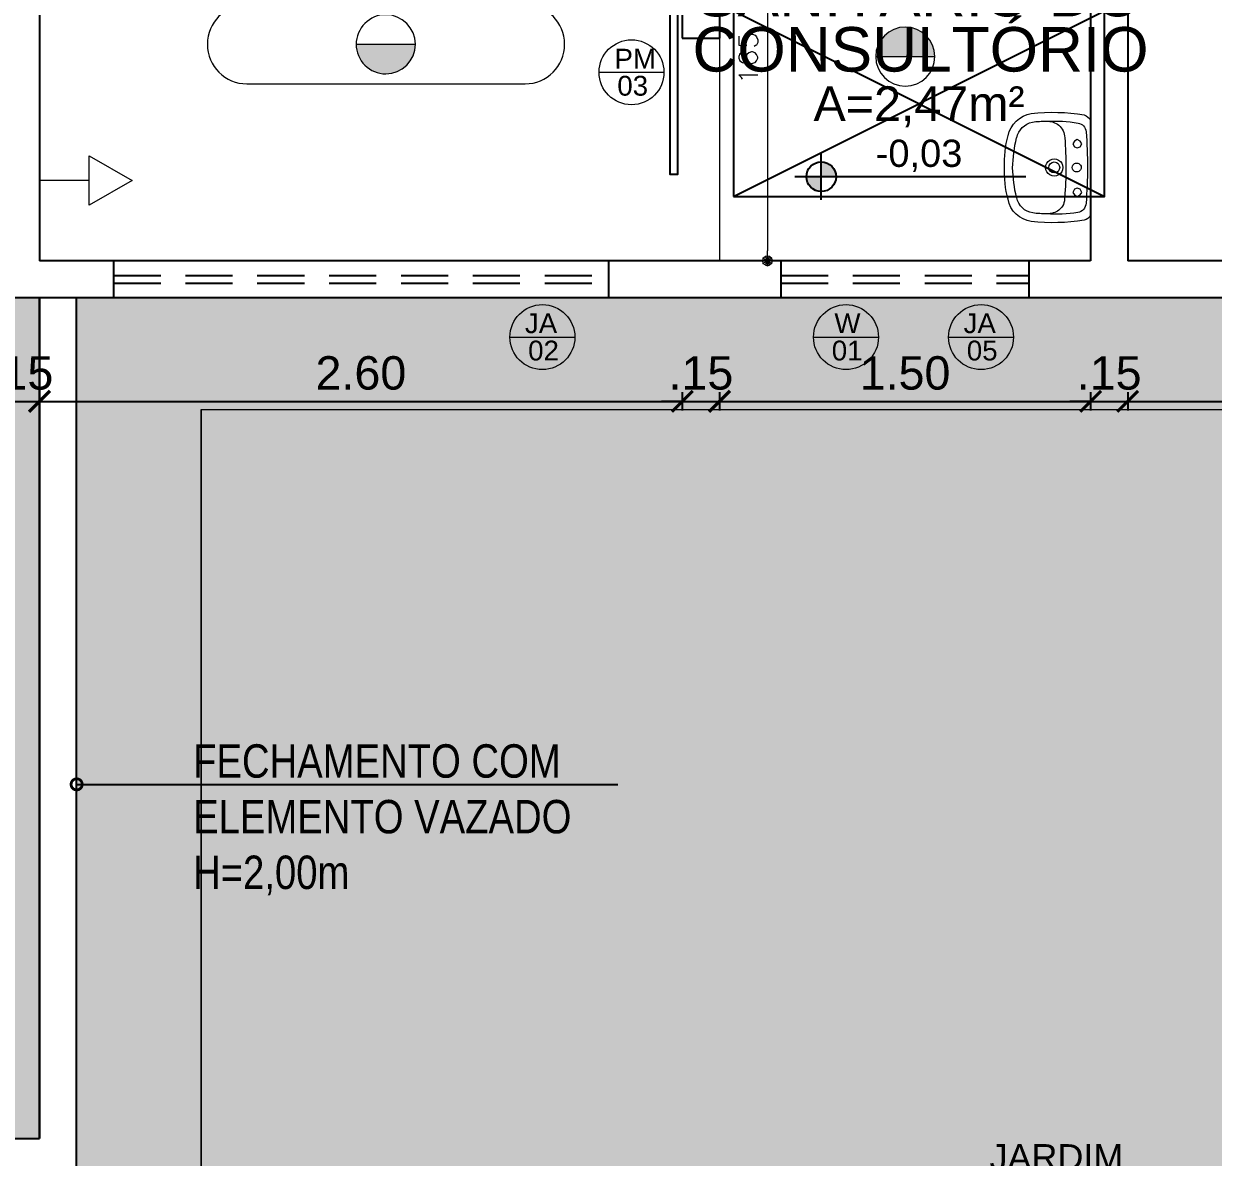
# Model space of a CAD drawing. Header units: inches. Extents: x 44782 to 44933, y 6798 to 6838.
# Drawn here: x 44819.545 to 44824.353, y 6811.41 to 6815.992 of the extents above; entities that cross this region are included whole.
import ezdxf
from ezdxf import colors
from ezdxf.entities.mleader import LeaderData, LeaderLine
from ezdxf.enums import TextEntityAlignment as Align
from ezdxf.math import Vec2, Vec3

# ---------------------------------------------------------------- set-up
doc = ezdxf.new("R2010")
doc.units = ezdxf.units.IN
doc.header["$MEASUREMENT"] = 0
doc.linetypes.add('HIDDEN', pattern=[9.525, 6.35, -3.175])
doc.layers.get('Defpoints').update_dxf_attribs({"color": 250})
doc.layers.add('at_Entity', color=7, linetype='Continuous', lineweight=9)
doc.layers.add('at_Text', color=7, linetype='Continuous', lineweight=9)
for name, color, linetype in [('BASCULANTE', 1, 'Continuous'), ('ESQ', 2, 'Continuous'), ('H. PAVER CINZA 1', 252, 'Continuous'), ('LAMPADAS', 5, 'Continuous'), ('Layout_Equipamentos', 7, 'Continuous'), ('PAREDES', 4, 'Continuous'), ('PONTO DENTISTA', 7, 'Continuous'), ('PORTAS', 2, 'Continuous'), ('TEXTO01', 7, 'Continuous'), ('TEXTO02', 3, 'Continuous'), ('TEXTO03', 2, 'Continuous')]:
    doc.layers.add(name, color=color, linetype=linetype)
doc.layers.add('TOMADAS', color=150, linetype='Continuous', true_color=0x007fff)
doc.styles.add('ARIAL', font='ARIALN.TTF', dxfattribs={"height": 0.18})
doc.styles.add('Fonte 02', font='ARIALUNI.TTF')
doc.styles.add('FONTE01', font='swissi.ttf')
doc.styles.add('Fonte02', font='arial.ttf')
doc.styles.get("Standard").update_dxf_attribs({"font": 'txt.shx', "height": 0.18})
doc.styles.add('TEXTO1', font='swissko.ttf', dxfattribs={"width": 0.6, "height": 0.1})
doc.dimstyles.new('Esc 1-75', dxfattribs={"dimscale": 0.75, "dimtxt": 0.18, "dimasz": 0.1125, "dimexe": 0.05, "dimexo": 0.05, "dimgap": 0.06, "dimtad": 1, "dimzin": 4, "dimdsep": 46, "dimtxsty": 'Fonte 02', "dimblk": 'ARCHTICK', "dimcen": 0, "dimclrd": 250, "dimclre": 250, "dimadec": 0, "dimazin": 1, "dimtfac": 1, "dimtix": 1, "dimtmove": 1, "dimatfit": 3, "dimldrblk": 'ARCHTICK', "dimfxl": 0, "dimarcsym": 0})

# ---------------------------------------------------------------- blocks, each defined once
blk = doc.blocks.new('A$C2B7D2525')
at = {"layer": 'at_Entity', "true_color": 0x007fff}
h = blk.add_hatch(color=150, dxfattribs=at)
h.dxf.hatch_style = 1
h.paths.add_polyline_path([(0.723, 0.2795, 0.414214), (0.6034, 0.1599, 0.002212), (0.6034, 0.1588), (0.8427, 0.1588, 0.002212), (0.8427, 0.1599, 0.414214)])
at = {"layer": 'at_Entity', "color": 150, "true_color": 0x007fff}
for p, q in [((1.2852, 0.3197), (0.1609, 0.3197)), ((0.7241, 0.1588), (0.6034, 0.1588)), ((0.8427, 0.1588), (0.6034, 0.1588)), ((0.8427, 0.1588), (0.7241, 0.1588)), ((0.8427, 0.1588), (0.7241, 0.1588)), ((1.2852, 0), (0.1609, 0))]:
    blk.add_line(p, q, dxfattribs=at)
for centre, radius, start, end in [((0.1599, 0.1599), 0.1599, 90, 180), ((1.2841, 0.1599), 0.1599, 0.0027, 90), ((0.723, 0.1599), 0.1196, 90, 180), ((0.723, 0.1599), 0.1196, 360, 90), ((0.1599, 0.1599), 0.1599, 180, 270), ((0.723, 0.1599), 0.1196, 180, 270), ((0.723, 0.1599), 0.1196, 270, 0), ((1.2841, 0.1599), 0.1599, 270.0054, 0.0027)]:
    blk.add_arc(centre, radius, start, end, dxfattribs=at)
blk = doc.blocks.new('A$C31F5746E')
at = {"layer": 'at_Entity', "true_color": 0x007fff}
h = blk.add_hatch(color=150, dxfattribs=at)
h.dxf.hatch_style = 1
h.paths.add_polyline_path([(0.1196, 0.2393, 0.414214), (0, 0.1196, 0.002212), (0, 0.1186), (0.2392, 0.1186, 0.002212), (0.2392, 0.1196, 0.414214)])
at = {"layer": 'at_Entity', "color": 150, "true_color": 0x007fff}
for p, q in [((0.1207, 0.1186), (0, 0.1186)), ((0.2392, 0.1186), (0, 0.1186)), ((0.2392, 0.1186), (0.1207, 0.1186)), ((0.2392, 0.1186), (0.1207, 0.1186))]:
    blk.add_line(p, q, dxfattribs=at)
for start, end in [(90, 180), (360, 90), (180, 270), (270, 0)]:
    blk.add_arc((0.1196, 0.1196), 0.1196, start, end, dxfattribs=at)
blk = doc.blocks.new('Leg_Ambiente05_50')
at = {"layer": 'TEXTO01', "linetype": 'Continuous', "ltscale": 0.0001}
h = blk.add_hatch(color=256, dxfattribs=at)
h.paths.add_polyline_path([(-0.2635, -0.157), (-0.2635, -0.1969), (-0.2235, -0.1969, 0.414214)])
h.paths.add_polyline_path([(-0.2635, -0.1969), (-0.3034, -0.1969, 0.414214), (-0.2635, -0.2368)])
at = {"layer": 'Defpoints'}
for p, q in [((-0.5, -0.25), (0.5, 0.25)), ((-0.5, 0.25), (0.5, -0.25))]:
    blk.add_line(p, q, dxfattribs=at)
blk.add_lwpolyline([(-0.5, -0.25), (0.5, -0.25), (0.5, 0.25), (-0.5, 0.25)], close=True, dxfattribs=at)
at = {"layer": 'TEXTO01', "linetype": 'Continuous', "ltscale": 0.0001}
for p, q in [((-0.2635, -0.2589), (-0.2635, -0.1349)), ((0.2874, -0.1969), (-0.3344, -0.1969))]:
    blk.add_line(p, q, dxfattribs=at)
blk.add_circle((-0.2635, -0.1969), 0.0399, dxfattribs=at)
at = {"layer": 'TEXTO01', "style": 'FONTE01'}
blk.add_attdef('NÍVEL', text='', height=0.08, dxfattribs=at).set_placement((0, -0.1338), align=Align.MIDDLE_CENTER)
at = {"layer": 'TEXTO02', "style": 'Fonte02'}
blk.add_attdef('ÁREA', text='', height=0.1, dxfattribs=at).set_placement((0, 0.0311), align=Align.MIDDLE_CENTER)
at = {"layer": 'TEXTO03', "style": 'Fonte02'}
for tag, p in [('AMB1', (0.0037, 0.5301)), ('AMB1', (0, 0.3711)), ('AMB2', (0, 0.2036))]:
    blk.add_attdef(tag, text='', height=0.12, dxfattribs=at).set_placement(p, align=Align.MIDDLE_CENTER)
blk = doc.blocks.new('new block12')
at = {"layer": 'at_Entity', "color": 0}
for p, q in [((-0.1143, 0.055), (-0.1079, 0.0656)), ((-0.1079, 0.0423), (-0.1143, 0.055)), ((-0.1079, 0.0656), (-0.0973, 0.0719)), ((-0.0973, 0.0719), (-0.0846, 0.0656)), ((-0.0846, 0.0656), (-0.0804, 0.055)), ((-0.0804, 0.055), (-0.0846, 0.0423)), ((0.0825, 0.055), (0.0868, 0.0656)), ((0.0868, 0.0423), (0.0825, 0.055)), ((0.0868, 0.0656), (0.0995, 0.0719)), ((0.0995, 0.0719), (0.11, 0.0656)), ((0.11, 0.0656), (0.1164, 0.055)), ((0.1164, 0.055), (0.11, 0.0423)), ((-0.1904, 0), (0, 0)), ((-0.0973, 0.036), (-0.1079, 0.0423)), ((-0.0846, 0.0423), (-0.0973, 0.036)), ((-0.0635, 0), (0.1248, 0)), ((0, 0), (0.1926, 0)), ((0.0995, 0.036), (0.0868, 0.0423)), ((0.11, 0.0423), (0.0995, 0.036))]:
    blk.add_line(p, q, dxfattribs=at)
for centre, radius, start, end in [((-0.0119, -0.1249), 0.4735, 88.698, 104.4219), ((0.0099, -0.1255), 0.4741, 75.6368, 91.3415), ((-0.1037, 0.2192), 0.1175, 102.514, 169.9443), ((-0.1021, 0.2163), 0.0847, 102.9461, 167.2809), ((0.0138, -0.2613), 0.5766, 91.3524, 103.5038), ((-0.0133, -0.2572), 0.5725, 76.4579, 88.6966), ((0.1052, 0.222), 0.0784, 8.4194, 78.3837), ((0.1075, 0.2249), 0.1107, 7.7196, 79.5925), ((0.5296, 0.1532), 0.7539, 173.4134, 189.6929), ((0.1228, 0.188), 0.311, 171.3221, 181.8265), ((-0.1329, 0.1882), 0.3189, 357.9946, 8.1696), ((-0.5309, 0.1535), 0.7531, 350.2791, 6.5765), ((0.4249, 0.1494), 0.6136, 177.3231, 189.2415), ((-0.1166, 0.1739), 0.0716, 176.6025, 219.5997), ((-0.0011, 0.1471), 0.0349, 150.0032, 209.9968), ((-0.0011, 0.1471), 0.0349, 90, 149.9929), ((-0.0011, 0.1471), 0.0222, 90, 180), ((-0.0011, 0.1471), 0.0222, 180, 270), ((-0.0011, 0.1471), 0.0349, 29.9968, 89.9993), ((-0.0011, 0.1471), 0.0222, 360, 90), ((-0.0011, 0.1471), 0.0222, 270.0097, 360), ((-0.0011, 0.1471), 0.0349, 330.0032, 29.9968), ((0.1078, 0.1732), 0.0781, 324.6525, 2.8394), ((-0.2623, 0.1317), 0.4504, 349.782, 5.7972), ((-0.1209, 0.1714), 0.0667, 220.3438, 269.4487), ((0.0021, 1.5743), 1.4748, 265.1896, 269.9391), ((-0.0011, 0.1471), 0.0349, 209.9968, 269.9993), ((-0.0011, 0.1471), 0.0349, 270, 329.9929), ((-0.001, 1.4521), 1.3526, 270.0208, 275.0951), ((0.1226, 0.1679), 0.0631, 266.7732, 320.7547), ((-0.1427, 0.0567), 0.0385, 188.7558, 265.6127), ((-0.0011, 0.0561), 0.018, 150.0128, 209.9872), ((-0.0011, 0.0561), 0.018, 90, 150.0398), ((-0.001, 0.0561), 0.018, 30.0191, 90.0367), ((-0.0011, 0.0561), 0.018, 330.0128, 29.9872), ((0.1414, 0.0585), 0.0402, 273.114, 350.3928), ((-0.1647, 0.0446), 0.0522, 200.5417, 238.93), ((-0.0074, 1.7284), 1.7156, 265.3753, 270.2103), ((-0.0011, 0.0561), 0.018, 210.0191, 270.0367), ((-0.0011, 0.0561), 0.018, 270, 330.0398), ((-0.0011, 1.8918), 1.879, 270, 274.4144), ((0.1736, 0.034), 0.0386, 297.8673, 348.5693)]:
    blk.add_arc(centre, radius, start, end, dxfattribs=at)
blk = doc.blocks.new('_DotSmall')
at = {"color": 0, "linetype": 'ByBlock', "const_width": 0.5}
blk.add_lwpolyline([(-0.0625, 0, 1), (0.0625, 0, 1)], format="xyb", close=True, dxfattribs=at)
blk = doc.blocks.new('A$C4BC3063A')
at = {"layer": 'at_Entity', "color": 150, "true_color": 0x007fff}
for p, q in [((0.2011, 0), (0.2011, 0.199)), ((0.2011, 0.199), (0.3748, 0.0995)), ((0.2011, 0.0995), (0, 0.0995)), ((0.3748, 0.0995), (0.2011, 0))]:
    blk.add_line(p, q, dxfattribs=at)
blk = doc.blocks.new('_ARCHTICK')
at = {"color": 0, "linetype": 'ByBlock', "const_width": 0.15}
blk.add_lwpolyline([(-0.5, -0.5), (0.5, 0.5)], dxfattribs=at)
blk = doc.blocks.new('*D134')
at = {"layer": 'at_Text', "color": 250, "lineweight": -2, "transparency": 16777216}
for p, q in [((44819.4581, 6814.4656), (44819.3737, 6814.4656)), ((44819.4581, 6814.5031), (44819.4581, 6814.4281)), ((44819.4581, 6814.4656), (44819.6083, 6814.4656)), ((44819.6083, 6814.5031), (44819.6083, 6814.4281)), ((44819.6083, 6814.4656), (44819.6927, 6814.4656))]:
    blk.add_line(p, q, dxfattribs=at)
at = {"layer": 'Defpoints', "color": 0, "transparency": 16777216}
for p in [(44819.4581, 6815.0339), (44819.6083, 6815.0339), (44819.6083, 6814.4656)]:
    blk.add_point(p, dxfattribs=at)
at = {"layer": 'at_Text', "color": 250, "lineweight": -2, "transparency": 16777216, "xscale": 0.084375, "yscale": 0.084375, "zscale": 0.084375}
blk.add_blockref('_ARCHTICK', (44819.4581, 6814.4656), dxfattribs=at)
at = {"layer": 'at_Text', "color": 250, "lineweight": -2, "transparency": 16777216, "xscale": 0.084375, "yscale": 0.084375, "zscale": 0.084375, "rotation": 180}
blk.add_blockref('_ARCHTICK', (44819.6083, 6814.4656), dxfattribs=at)
at = {"layer": 'at_Text', "color": 0, "transparency": 16777216, "insert": (44819.5332, 6814.5796), "char_height": 0.135, "attachment_point": 5, "style": 'Fonte 02'}
blk.add_mtext('.15', dxfattribs=at)
blk = doc.blocks.new('*D135')
at = {"layer": 'at_Text', "color": 250, "lineweight": -2, "transparency": 16777216}
for p, q in [((44819.6083, 6814.5031), (44819.6083, 6814.4281)), ((44819.6083, 6814.4656), (44822.2068, 6814.4656)), ((44822.2068, 6814.5031), (44822.2068, 6814.4281))]:
    blk.add_line(p, q, dxfattribs=at)
at = {"layer": 'Defpoints', "color": 0, "transparency": 16777216}
for p in [(44822.2068, 6815.9332), (44819.6083, 6815.0339), (44822.2068, 6814.4656)]:
    blk.add_point(p, dxfattribs=at)
at = {"layer": 'at_Text', "color": 250, "lineweight": -2, "transparency": 16777216, "xscale": 0.084375, "yscale": 0.084375, "zscale": 0.084375, "rotation": 180}
blk.add_blockref('_ARCHTICK', (44819.6083, 6814.4656), dxfattribs=at)
at = {"layer": 'at_Text', "color": 250, "lineweight": -2, "transparency": 16777216, "xscale": 0.084375, "yscale": 0.084375, "zscale": 0.084375}
blk.add_blockref('_ARCHTICK', (44822.2068, 6814.4656), dxfattribs=at)
at = {"layer": 'at_Text', "color": 0, "transparency": 16777216, "insert": (44820.9076, 6814.5796), "char_height": 0.135, "attachment_point": 5, "style": 'Fonte 02'}
blk.add_mtext('2.60', dxfattribs=at)
blk = doc.blocks.new('*D136')
at = {"layer": 'at_Text', "color": 250, "lineweight": -2, "transparency": 16777216}
for p, q in [((44822.2068, 6814.4656), (44822.1225, 6814.4656)), ((44822.2068, 6814.5031), (44822.2068, 6814.4281)), ((44822.2068, 6814.4656), (44822.3571, 6814.4656)), ((44822.3571, 6814.5031), (44822.3571, 6814.4281)), ((44822.3571, 6814.4656), (44822.4415, 6814.4656))]:
    blk.add_line(p, q, dxfattribs=at)
at = {"layer": 'Defpoints', "color": 0, "transparency": 16777216}
for p in [(44822.2068, 6815.9332), (44822.3571, 6815.9332), (44822.3571, 6814.4656)]:
    blk.add_point(p, dxfattribs=at)
at = {"layer": 'at_Text', "color": 250, "lineweight": -2, "transparency": 16777216, "xscale": 0.084375, "yscale": 0.084375, "zscale": 0.084375}
blk.add_blockref('_ARCHTICK', (44822.2068, 6814.4656), dxfattribs=at)
at = {"layer": 'at_Text', "color": 250, "lineweight": -2, "transparency": 16777216, "xscale": 0.084375, "yscale": 0.084375, "zscale": 0.084375, "rotation": 180}
blk.add_blockref('_ARCHTICK', (44822.3571, 6814.4656), dxfattribs=at)
at = {"layer": 'at_Text', "color": 0, "transparency": 16777216, "insert": (44822.282, 6814.5796), "char_height": 0.135, "attachment_point": 5, "style": 'Fonte 02'}
blk.add_mtext('.15', dxfattribs=at)
blk = doc.blocks.new('*D137')
at = {"layer": 'at_Text', "color": 250, "lineweight": -2, "transparency": 16777216}
for p, q in [((44822.3571, 6814.5031), (44822.3571, 6814.4281)), ((44822.3571, 6814.4656), (44823.8574, 6814.4656)), ((44823.8574, 6814.5031), (44823.8574, 6814.4281))]:
    blk.add_line(p, q, dxfattribs=at)
at = {"layer": 'Defpoints', "color": 0, "transparency": 16777216}
for p in [(44822.3571, 6815.9332), (44823.8574, 6815.0339), (44823.8574, 6814.4656)]:
    blk.add_point(p, dxfattribs=at)
at = {"layer": 'at_Text', "color": 250, "lineweight": -2, "transparency": 16777216, "xscale": 0.084375, "yscale": 0.084375, "zscale": 0.084375, "rotation": 180}
blk.add_blockref('_ARCHTICK', (44822.3571, 6814.4656), dxfattribs=at)
at = {"layer": 'at_Text', "color": 250, "lineweight": -2, "transparency": 16777216, "xscale": 0.084375, "yscale": 0.084375, "zscale": 0.084375}
blk.add_blockref('_ARCHTICK', (44823.8574, 6814.4656), dxfattribs=at)
at = {"layer": 'at_Text', "color": 0, "transparency": 16777216, "insert": (44823.1072, 6814.5796), "char_height": 0.135, "attachment_point": 5, "style": 'Fonte 02'}
blk.add_mtext('1.50', dxfattribs=at)
blk = doc.blocks.new('*D138')
at = {"layer": 'at_Text', "color": 250, "lineweight": -2, "transparency": 16777216}
for p, q in [((44823.8574, 6814.4656), (44823.773, 6814.4656)), ((44823.8574, 6814.5031), (44823.8574, 6814.4281)), ((44823.8574, 6814.4656), (44824.0076, 6814.4656)), ((44824.0076, 6814.5031), (44824.0076, 6814.4281)), ((44824.0076, 6814.4656), (44824.092, 6814.4656))]:
    blk.add_line(p, q, dxfattribs=at)
at = {"layer": 'Defpoints', "color": 0, "transparency": 16777216}
for p in [(44823.8574, 6815.0339), (44824.0076, 6815.0339), (44824.0076, 6814.4656)]:
    blk.add_point(p, dxfattribs=at)
at = {"layer": 'at_Text', "color": 250, "lineweight": -2, "transparency": 16777216, "xscale": 0.084375, "yscale": 0.084375, "zscale": 0.084375}
blk.add_blockref('_ARCHTICK', (44823.8574, 6814.4656), dxfattribs=at)
at = {"layer": 'at_Text', "color": 250, "lineweight": -2, "transparency": 16777216, "xscale": 0.084375, "yscale": 0.084375, "zscale": 0.084375, "rotation": 180}
blk.add_blockref('_ARCHTICK', (44824.0076, 6814.4656), dxfattribs=at)
at = {"layer": 'at_Text', "color": 0, "transparency": 16777216, "insert": (44823.9325, 6814.5796), "char_height": 0.135, "attachment_point": 5, "style": 'Fonte 02'}
blk.add_mtext('.15', dxfattribs=at)
blk = doc.blocks.new('*D139')
at = {"layer": 'at_Text', "color": 250, "lineweight": -2, "transparency": 16777216}
for p, q in [((44824.0076, 6814.5031), (44824.0076, 6814.4281)), ((44824.0076, 6814.4656), (44826.8072, 6814.4656)), ((44826.8072, 6814.5031), (44826.8072, 6814.4281))]:
    blk.add_line(p, q, dxfattribs=at)
at = {"layer": 'Defpoints', "color": 0, "transparency": 16777216}
for p in [(44824.0076, 6815.0339), (44826.8072, 6815.0339), (44826.8072, 6814.4656)]:
    blk.add_point(p, dxfattribs=at)
at = {"layer": 'at_Text', "color": 250, "lineweight": -2, "transparency": 16777216, "xscale": 0.084375, "yscale": 0.084375, "zscale": 0.084375, "rotation": 180}
blk.add_blockref('_ARCHTICK', (44824.0076, 6814.4656), dxfattribs=at)
at = {"layer": 'at_Text', "color": 250, "lineweight": -2, "transparency": 16777216, "xscale": 0.084375, "yscale": 0.084375, "zscale": 0.084375}
blk.add_blockref('_ARCHTICK', (44826.8072, 6814.4656), dxfattribs=at)
at = {"layer": 'at_Text', "color": 0, "transparency": 16777216, "insert": (44825.4074, 6814.5796), "char_height": 0.135, "attachment_point": 5, "style": 'Fonte 02'}
blk.add_mtext('2.80', dxfattribs=at)

msp = doc.modelspace()

# ---------------------------------------------------------------- hatches: boundary and pattern name
h = msp.add_hatch(color=68)
h.dxf.hatch_style = 1
h.paths.add_polyline_path([(44827.4568, 6814.4329), (44820.2622, 6814.4329), (44820.2622, 6810.8335), (44817.0098, 6810.8335), (44817.0098, 6809.1914, -0.06815), (44820.4547, 6807.0073), (44820.4547, 6809.8347), (44825.0529, 6809.8347), (44825.0529, 6805.2344), (44822.2302, 6805.2344, -0.033074), (44823.4109, 6803.6368), (44827.4568, 6803.6368)])
at = {"layer": 'H. PAVER CINZA 1'}
for points in [[(44819.6083, 6814.8837), (44816.5083, 6814.8837), (44816.5083, 6815.9332), (44814.8599, 6815.9332), (44814.8599, 6811.4853), (44819.6083, 6811.4853)], [(44827.4568, 6815.3831), (44826.9553, 6815.3831), (44826.9553, 6814.8837), (44819.7585, 6814.8837), (44819.7585, 6811.335), (44816.5083, 6811.335), (44816.5083, 6809.4856), (44817.0098, 6809.4856), (44817.0098, 6810.8335), (44820.2622, 6810.8335), (44820.2622, 6814.4329), (44827.4568, 6814.4329)]]:
    msp.add_hatch(color=256, dxfattribs=at).paths.add_polyline_path(points)

# ---------------------------------------------------------------- linework, layer by layer
at = {"layer": 'at_Entity', "color": 0}
for p, q in [((44822.5518, 6816.6421), (44822.5518, 6815.0741)), ((44822.4354, 6815.9417), (44822.4354, 6815.9057)), ((44822.4608, 6815.9269), (44822.465, 6815.9396)), ((44822.4608, 6815.9163), (44822.4608, 6815.9269)), ((44822.465, 6815.9057), (44822.4608, 6815.9163)), ((44822.465, 6815.9396), (44822.4713, 6815.9459)), ((44822.4713, 6815.9459), (44822.4819, 6815.9502)), ((44822.4819, 6815.9502), (44822.4904, 6815.9502)), ((44822.4904, 6815.9502), (44822.501, 6815.9459)), ((44822.501, 6815.9459), (44822.5073, 6815.9396)), ((44822.5073, 6815.9396), (44822.5116, 6815.9269)), ((44822.5116, 6815.9163), (44822.5073, 6815.9057)), ((44822.5116, 6815.9269), (44822.5116, 6815.9163)), ((44822.4354, 6815.9057), (44822.4671, 6815.9036)), ((44822.4396, 6815.8698), (44822.4354, 6815.8592)), ((44822.4354, 6815.8592), (44822.4354, 6815.8528)), ((44822.446, 6815.874), (44822.4396, 6815.8698)), ((44822.4671, 6815.9036), (44822.465, 6815.9057)), ((44822.4671, 6815.8676), (44822.465, 6815.8571)), ((44822.4756, 6815.874), (44822.4671, 6815.8676)), ((44822.4862, 6815.8782), (44822.4756, 6815.874)), ((44822.4904, 6815.8782), (44822.4862, 6815.8782)), ((44822.501, 6815.874), (44822.4904, 6815.8782)), ((44822.5031, 6815.9036), (44822.4967, 6815.8994)), ((44822.5073, 6815.8676), (44822.501, 6815.874)), ((44822.5073, 6815.9057), (44822.5031, 6815.9036)), ((44822.5116, 6815.8571), (44822.5073, 6815.8676)), ((44822.4354, 6815.8528), (44822.4396, 6815.8422)), ((44822.4396, 6815.8422), (44822.4502, 6815.8359)), ((44822.4502, 6815.8359), (44822.4671, 6815.8317)), ((44822.465, 6815.8571), (44822.465, 6815.8528)), ((44822.465, 6815.8528), (44822.4671, 6815.8422)), ((44822.4671, 6815.8422), (44822.4756, 6815.8359)), ((44822.4671, 6815.8317), (44822.4862, 6815.8317)), ((44822.4756, 6815.8359), (44822.4862, 6815.8317)), ((44822.4862, 6815.8317), (44822.501, 6815.8359)), ((44822.501, 6815.8359), (44822.5073, 6815.8422)), ((44822.5073, 6815.8422), (44822.5116, 6815.8528)), ((44822.5116, 6815.8528), (44822.5116, 6815.8571)), ((44822.446, 6815.7745), (44822.4354, 6815.7851)), ((44822.4354, 6815.7851), (44822.5116, 6815.7851)), ((44822.4502, 6815.7682), (44822.446, 6815.7745)), ((44822.5327, 6815.0445), (44822.5306, 6815.0339)), ((44822.5327, 6815.0445), (44822.5412, 6815.0508)), ((44822.5518, 6815.0339), (44822.5327, 6815.0445)), ((44822.5518, 6815.0339), (44822.5327, 6815.0445)), ((44822.5518, 6815.0529), (44822.5412, 6815.0508)), ((44822.5412, 6815.0508), (44822.5518, 6815.0339)), ((44822.5412, 6815.0508), (44822.5518, 6815.0339)), ((44822.5518, 6815.0529), (44822.5518, 6815.0741)), ((44822.5602, 6815.0508), (44822.5518, 6815.0529)), ((44822.5518, 6815.0529), (44822.5518, 6815.0339)), ((44822.5518, 6815.0529), (44822.5518, 6815.0339)), ((44822.5518, 6815.0339), (44822.5518, 6815.0529)), ((44822.5518, 6815.0339), (44822.5602, 6815.0508)), ((44822.5518, 6815.0339), (44822.5602, 6815.0508)), ((44822.5687, 6815.0445), (44822.5518, 6815.0339)), ((44822.5687, 6815.0445), (44822.5518, 6815.0339)), ((44822.5602, 6815.0508), (44822.5687, 6815.0445)), ((44822.5708, 6815.0339), (44822.5687, 6815.0445)), ((44822.5306, 6815.0339), (44822.5518, 6815.0339)), ((44822.5306, 6815.0339), (44822.5518, 6815.0339)), ((44822.5306, 6815.0339), (44822.5327, 6815.0233)), ((44822.5518, 6815.0339), (44822.5306, 6815.0339)), ((44822.5327, 6815.0233), (44822.5518, 6815.0339)), ((44822.5327, 6815.0233), (44822.5518, 6815.0339)), ((44822.5412, 6815.017), (44822.5327, 6815.0233)), ((44822.5518, 6815.0339), (44822.5412, 6815.017)), ((44822.5518, 6815.0339), (44822.5412, 6815.017)), ((44822.5412, 6815.017), (44822.5518, 6815.0127)), ((44822.5518, 6815.0339), (44822.6004, 6815.0339)), ((44822.5602, 6815.017), (44822.5518, 6815.0339)), ((44822.5518, 6815.0339), (44822.5518, 6815.0127)), ((44822.5602, 6815.017), (44822.5518, 6815.0339)), ((44822.5518, 6815.0339), (44822.5687, 6815.0233)), ((44822.5518, 6815.0339), (44822.5687, 6815.0233)), ((44822.5708, 6815.0339), (44822.5518, 6815.0339)), ((44822.5708, 6815.0339), (44822.5518, 6815.0339)), ((44822.5518, 6815.0339), (44822.5708, 6815.0339)), ((44822.5518, 6815.0127), (44822.5518, 6815.0339)), ((44822.5518, 6815.0127), (44822.5518, 6815.0339)), ((44822.5518, 6815.0127), (44822.5602, 6815.017)), ((44822.5687, 6815.0233), (44822.5602, 6815.017)), ((44822.5687, 6815.0233), (44822.5708, 6815.0339)), ((44820.2622, 6810.8335), (44820.2622, 6814.4329)), ((44820.2622, 6814.4329), (44827.4568, 6814.4329))]:
    msp.add_line(p, q, dxfattribs=at)
at = {"layer": 'at_Entity', "color": 7}
msp.add_line((44822.3571, 6815.9332), (44822.3571, 6815.0339), dxfattribs=at)
at = {"layer": 'at_Entity', "color": 252, "true_color": 0x989898}
msp.add_line((44820.2622, 6814.4329), (44820.2622, 6811.335), dxfattribs=at)
msp.add_line((44820.2622, 6814.4329), (44820.2622, 6811.335), dxfattribs=at)
at = {"layer": 'BASCULANTE', "linetype": 'HIDDEN', "ltscale": 0.03}
for p, q in [((44819.9088, 6814.8837), (44819.9088, 6815.0339)), ((44821.9085, 6815.0339), (44821.9085, 6814.8837)), ((44822.6068, 6814.8837), (44822.6068, 6815.0339)), ((44823.6077, 6815.0339), (44823.6077, 6814.8837)), ((44819.9077, 6814.974), (44821.9085, 6814.974)), ((44822.6056, 6814.974), (44823.6077, 6814.974)), ((44819.9077, 6814.9437), (44821.9085, 6814.9437)), ((44822.6056, 6814.9437), (44823.6077, 6814.9437))]:
    msp.add_line(p, q, dxfattribs=at)
at = {"layer": 'ESQ'}
for p, q in [((44819.6083, 6814.8837), (44819.6083, 6811.4853)), ((44819.6083, 6814.8837), (44819.6083, 6811.4853)), ((44819.6083, 6811.4853), (44819.6083, 6814.8837)), ((44819.7585, 6811.335), (44819.7585, 6814.8837)), ((44816.5083, 6811.4853), (44819.6083, 6811.4853))]:
    msp.add_line(p, q, dxfattribs=at)
at = {"layer": 'PAREDES'}
for p, q in [((44819.6083, 6818.5318), (44819.6083, 6815.0339)), ((44822.2068, 6818.5318), (44822.2068, 6815.9332)), ((44824.0076, 6816.8326), (44824.0076, 6815.0339)), ((44822.3571, 6816.6823), (44822.3571, 6815.9332)), ((44823.8574, 6816.6823), (44823.8574, 6815.0339)), ((44822.2068, 6815.9332), (44822.3571, 6815.9332)), ((44823.8574, 6815.0339), (44819.6083, 6815.0339)), ((44826.8072, 6815.0339), (44824.0076, 6815.0339)), ((44826.9553, 6814.8837), (44816.5083, 6814.8837)), ((44814.8599, 6811.4853), (44819.6083, 6811.4853))]:
    msp.add_line(p, q, dxfattribs=at)
at = {"layer": 'PORTAS'}
msp.add_lwpolyline([(44822.1582, 6816.2824), (44822.1878, 6816.2824), (44822.1878, 6815.3825), (44822.1582, 6815.3825)], close=True, dxfattribs=at)
at = {"layer": 'TEXTO01', "lineweight": 9}
for p, q in [((44821.8702, 6815.7957), (44822.1329, 6815.7957)), ((44821.5098, 6814.7253), (44821.7725, 6814.7253)), ((44822.7373, 6814.7253), (44822.9999, 6814.7253)), ((44823.2831, 6814.7253), (44823.5458, 6814.7253))]:
    msp.add_line(p, q, dxfattribs=at)
for centre in [(44822.0015, 6815.7957), (44821.6411, 6814.7253), (44822.8686, 6814.7253), (44823.4144, 6814.7253)]:
    msp.add_circle(centre, 0.1313, dxfattribs=at)

# ---------------------------------------------------------------- block references
ref = msp.add_blockref('Leg_Ambiente05_50', (44823.1638, 6815.669), dxfattribs=dict(xscale=1.5, yscale=1.5, zscale=1.5))
ref.add_attrib('AMB1', 'SANITÁRIO DO', dxfattribs={"layer": 'TEXTO03', "height": 0.18, "style": 'Fonte02'}).set_placement((44823.1638, 6816.1118), align=Align.MIDDLE_CENTER)
ref.add_attrib('AMB2', 'CONSULTÓRIO', dxfattribs={"layer": 'TEXTO03', "height": 0.18, "style": 'Fonte02'}).set_placement((44823.1699, 6815.8886), align=Align.MIDDLE_CENTER)
ref.add_attrib('ÁREA', 'A=2,47m²', dxfattribs={"layer": 'TEXTO02', "height": 0.14, "style": 'Fonte02'}).set_placement((44823.1639, 6815.669), align=Align.MIDDLE_CENTER)
ref.add_attrib('NÍVEL', '-0,03', dxfattribs={"layer": 'TEXTO01', "height": 0.11, "style": 'FONTE01'}).set_placement((44823.1638, 6815.4683), align=Align.MIDDLE_CENTER)
at = {"layer": 'LAMPADAS', "rotation": 180}
msp.add_blockref('A$C2B7D2525', (44821.7311, 6816.0688), dxfattribs=at)
at = {"layer": 'Layout_Equipamentos', "xscale": -1, "rotation": 90}
msp.add_blockref('new block12', (44823.8574, 6815.4098), dxfattribs=at)
at = {"layer": 'PORTAS'}
msp.add_blockref('A$C31F5746E', (44822.9887, 6815.7395), dxfattribs=at)
at = {"layer": 'TOMADAS'}
msp.add_blockref('A$C4BC3063A', (44819.6083, 6815.2585), dxfattribs=at)

# ---------------------------------------------------------------- texts
at = {"layer": 'TEXTO01', "lineweight": 9, "ltscale": 0.0001, "char_height": 0.080083, "width": 0.240515, "attachment_point": 1, "style": 'TEXTO1'}
for s, insert in [('{\\fSansSerif|b0|i0|c2|p2;\\W1;PM}', (44821.9328, 6815.8907)), ('{\\fSansSerif|b0|i0|c2|p2;\\W1;03}', (44821.9441, 6815.7814)), ('{\\fSansSerif|b0|i0|c2|p2;\\W1;JA}', (44821.5707, 6814.8213)), ('{\\fSansSerif|b0|i0|c2|p2;\\W1;W}', (44822.8217, 6814.8213)), ('{\\fSansSerif|b0|i0|c2|p2;\\W1;JA}', (44823.344, 6814.8213)), ('{\\fSansSerif|b0|i0|c2|p2;\\W1;02}', (44821.5837, 6814.711)), ('{\\fSansSerif|b0|i0|c2|p2;\\W1;01}', (44822.8111, 6814.711)), ('{\\fSansSerif|b0|i0|c2|p2;\\W1;05}', (44823.357, 6814.711))]:
    msp.add_mtext(s, dxfattribs=dict(at, insert=insert))
at = {"layer": 'TEXTO01', "lineweight": 9, "insert": (44822.6245, 6811.4629), "char_height": 0.104, "attachment_point": 1}
msp.add_mtext_dynamic_manual_height_columns('\\pi0.82439;{\\fArial|b0|i0|c0|p34;JARDIM\\P\\pi0.91057;\\H0.67308x;GRAMA\\H1.1429x;\\P\\pi0.73116;\\H1.3x;A=60,38m²}', width=2.174676, gutter_width=1, heights=[0], dxfattribs=at)

# ---------------------------------------------------------------- dimensions: what is measured, and where the dimension line sits
at = {"layer": 'at_Text'}
for base, p1, p2, picture, middle in [((44822.2068, 6814.4656), (44819.6083, 6815.0339), (44822.2068, 6815.9332), '*D135', (44820.9076, 6814.5796)), ((44822.3571, 6814.4656), (44822.2068, 6815.9332), (44822.3571, 6815.9332), '*D136', (44822.282, 6814.5796)), ((44823.8574, 6814.4656), (44822.3571, 6815.9332), (44823.8574, 6815.0339), '*D137', (44823.1072, 6814.5796)), ((44819.6083, 6814.4656), (44819.4581, 6815.0339), (44819.6083, 6815.0339), '*D134', (44819.5332, 6814.5796)), ((44824.0076, 6814.4656), (44823.8574, 6815.0339), (44824.0076, 6815.0339), '*D138', (44823.9325, 6814.5796)), ((44826.8072, 6814.4656), (44824.0076, 6815.0339), (44826.8072, 6815.0339), '*D139', (44825.4074, 6814.5796))]:
    dim = msp.add_linear_dim(base=base, p1=p1, p2=p2, dimstyle='Esc 1-75', dxfattribs=at)
    dim.commit()
    dim.dimension.update_dxf_attribs({"geometry": picture, "text_midpoint": middle})

# ---------------------------------------------------------------- leaders
at = {"layer": 'PONTO DENTISTA'}
ml = msp.add_multileader_mtext('Standard', dxfattribs=at)
ml.set_content('FECHAMENTO COM\\PELEMENTO VAZADO\\PH=2,00m', color=256, style='ARIAL')
ml.set_leader_properties()
ml.set_arrow_properties(name='DOTSMALL')
ml.build(insert=Vec2(0, 0))
ml.multileader.update_dxf_attribs({"text_left_attachment_type": 6, "text_right_attachment_type": 6, "dogleg_length": 0.05, "arrow_head_size": 0.09, "scale": 0.75})
ctx = ml.context
ctx.base_point, ctx.scale, ctx.char_height, ctx.arrow_head_size, ctx.landing_gap_size, ctx.plane_origin = Vec3(44820.1542, 6812.9173), 0.75, 0.135, 0.09, 0.075, Vec3(44819.7585, 6812.9173)
ctx.left_attachment, ctx.right_attachment = 6, 6
notes = []
notes.append((ctx, [(0, (1, 1, 0), (44820.1167, 6812.9173), (1, 0), 0.0375, [(0, [(44819.7585, 6812.9173)], 0, [])])]))
ctx.mtext.insert, ctx.mtext.flow_direction = Vec3(44820.2292, 6813.0793), 5
for ctx, leaders in notes:
    for number, flags, end, landing, length, lines in leaders:
        leader = LeaderData()
        leader.index, (leader.has_last_leader_line, leader.has_dogleg_vector, leader.attachment_direction) = number, flags
        leader.last_leader_point, leader.dogleg_vector, leader.dogleg_length = Vec3(end), Vec3(landing), length
        for number, points, colour, breaks in lines:
            line = LeaderLine()
            line.index, line.vertices, line.color, line.breaks = number, Vec3.list(points), colors.encode_raw_color(colour), breaks
            leader.lines.append(line)
        ctx.leaders.append(leader)

doc.saveas('drawing.dxf')
